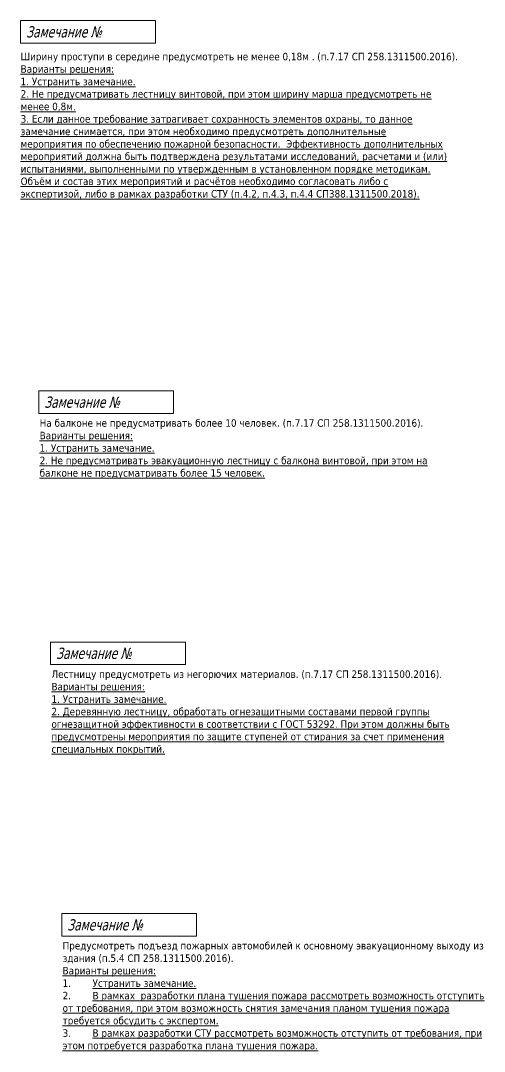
# Model space of a CAD drawing. Header units: millimetres. Extents: x -204396 to 1997851, y -2958255 to 237418.
# Drawn here: x 970016 to 1007176, y -432144 to -349510 of the extents above; entities that cross this region are included whole.
import ezdxf

# ---------------------------------------------------------------- set-up
doc = ezdxf.new("R2010")
doc.units = ezdxf.units.MM
doc.layers.add('экспертиза', color=1, linetype='Continuous', lineweight=0)
doc.styles.add('ЭКСПЕРТИЗА', font='tahoma.ttf')

msp = doc.modelspace()

# ---------------------------------------------------------------- linework, layer by layer
at = {"layer": 'экспертиза', "lineweight": 0, "transparency": 33554687}
for points in [[(970017, -349510), (980817, -349510), (980817, -351310), (970017, -351310), (970017, -349510)], [(971466, -379198), (982266, -379198), (982266, -380998), (971466, -380998), (971466, -379198)], [(972416, -399330), (983216, -399330), (983216, -401130), (972416, -401130), (972416, -399330)], [(973306, -421100), (984106, -421100), (984106, -422900), (973306, -422900), (973306, -421100)]]:
    msp.add_lwpolyline(points, dxfattribs=at)

# ---------------------------------------------------------------- texts
at = {"layer": 'экспертиза', "lineweight": 0, "ltscale": 100, "transparency": 33554687, "style": 'ЭКСПЕРТИЗА', "oblique": 14.99998, "width": 0.8}
for p in [(970467, -350860), (971916, -380548), (972866, -400680), (973756, -422450)]:
    msp.add_text('Замечание №', height=900, dxfattribs=at).set_placement(p)
at = {"layer": 'экспертиза', "lineweight": 0, "ltscale": 100, "transparency": 33554687, "char_height": 600, "width": 34068.54, "attachment_point": 1, "style": 'ЭКСПЕРТИЗА'}
for s, insert in [('Ширину проступи в середине предусмотреть не менее 0,18м . (п.7.17 СП 258.1311500.2016).\\P{\\L\\C6;Варианты решения:\\P1. Устранить замечание.\\P2. Не предусматривать лестницу винтовой, при этом ширину марша предусмотреть не менее 0,8м.\\P3. Если данное требование затрагивает сохранность элементов охраны, то данное замечание снимается, при этом необходимо предусмотреть дополнительные мероприятия по обеспечению пожарной безопасности.  Эффективность дополнительных мероприятий должна быть подтверждена результатами исследований, расчетами и (или) испытаниями, выполненными по утвержденным в установленном порядке методикам. Объём и состав этих мероприятий и расчётов необходимо согласовать либо с экспертизой, либо в рамках разработки СТУ (п.4.2, п.4.3, п.4.4 СП388.1311500.2018).}', (970016, -352089)), ('На балконе не предусматривать более 10 человек. (п.7.17 СП 258.1311500.2016).\\P{\\L\\C6;Варианты решения:\\P1. Устранить замечание.\\P2. Не предусматривать эвакуационную лестницу с балкона винтовой, при этом на балконе не предусматривать более 15 человек.}', (971540, -381469)), ('Лестницу предусмотреть из негорючих материалов. (п.7.17 СП 258.1311500.2016).\\P{\\L\\C6;Варианты решения:\\P1. Устранить замечание.\\P2. Деревянную лестницу, обработать огнезащитными составами первой группы огнезащитной эффективности в соответствии с ГОСТ 53292. При этом должны быть предусмотрены мероприятия по защите ступеней от стирания за счет применения специальных покрытий.\\H0.79167x;\\l\\C256; }', (972489, -401601)), ('Предусмотреть подъезд пожарных автомобилей к основному эвакуационному выходу из здания (п.5.4 СП 258.1311500.2016).{\\L\\C6;\\PВарианты решения:\\P\\l1.^I\\LУстранить замечание.\\P\\l2.^I\\LВ рамках  разработки плана тушения пожара рассмотреть возможность отступить от требования, при этом возможность снятия замечания планом тушения пожара требуется обсудить с экспертом.\\P\\l3.^I\\LВ рамках разработки СТУ рассмотреть возможность отступить от требования, при этом потребуется разработка плана тушения пожара.}', (973379, -423371))]:
    msp.add_mtext(s, dxfattribs=dict(at, insert=insert))

doc.saveas('drawing.dxf')
